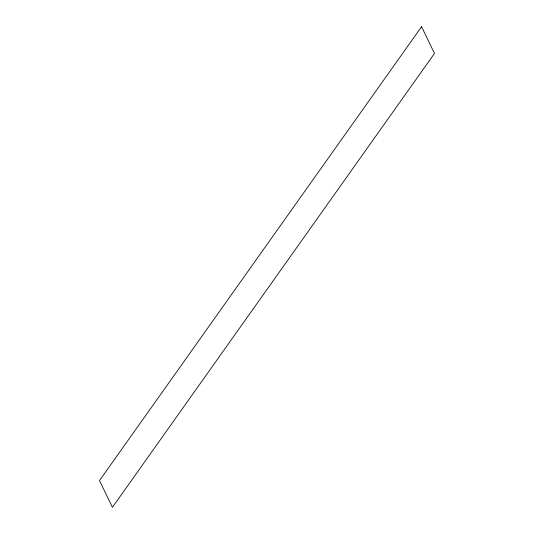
<?xml version="1.0" encoding="UTF-8"?>
<svg xmlns="http://www.w3.org/2000/svg" width="534" height="534" viewBox="0 0 534 534"><rect width="100%" height="100%" fill="white"/><g stroke="black" fill="none" stroke-linecap="round" stroke-linejoin="round"><path stroke-width="0.8" d="M421.573 26.7L99.504 480.573L112.427 507.3L434.496 53.427L421.573 26.7"/></g></svg>
